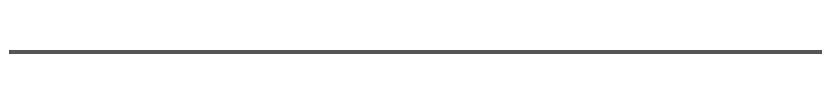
# Model space of a CAD drawing. Header units: millimetres. Extents: x 53 to 494, y -224 to -59.
# Drawn here: x 198.55 to 216.69, y -224.06 to -224.01 of the extents above; entities that cross this region are included whole.
import ezdxf

# ---------------------------------------------------------------- set-up
doc = ezdxf.new("R2010")
doc.units = ezdxf.units.MM
for name, color, linetype, true_color in [('Edge.Cuts', 254, 'CONTINUOUS', 0xd0d2cd), ('F.Courtyard', 6, 'CONTINUOUS', 0xff26e2), ('User.Eco2', 31, 'CONTINUOUS', 0xd8c852)]:
    doc.layers.add(name, color=color, linetype=linetype, true_color=true_color)

msp = doc.modelspace()

# ---------------------------------------------------------------- linework, layer by layer
at = {"layer": 'Edge.Cuts', "linetype": 'CONTINUOUS'}
for p, q in [((493.5, -224.065), (53.5, -224.065)), ((53.525, -224.015), (493.475, -224.015))]:
    msp.add_line(p, q, dxfattribs=at)
at = {"layer": 'F.Courtyard', "linetype": 'CONTINUOUS'}
for p, q in [((493.5, -224.065), (53.5, -224.065)), ((53.525, -224.015), (493.475, -224.015))]:
    msp.add_line(p, q, dxfattribs=at)
at = {"layer": 'User.Eco2', "linetype": 'CONTINUOUS'}
for p, q in [((493.5, -224.065), (53.5, -224.065)), ((53.525, -224.015), (493.475, -224.015))]:
    msp.add_line(p, q, dxfattribs=at)

doc.saveas('drawing.dxf')
